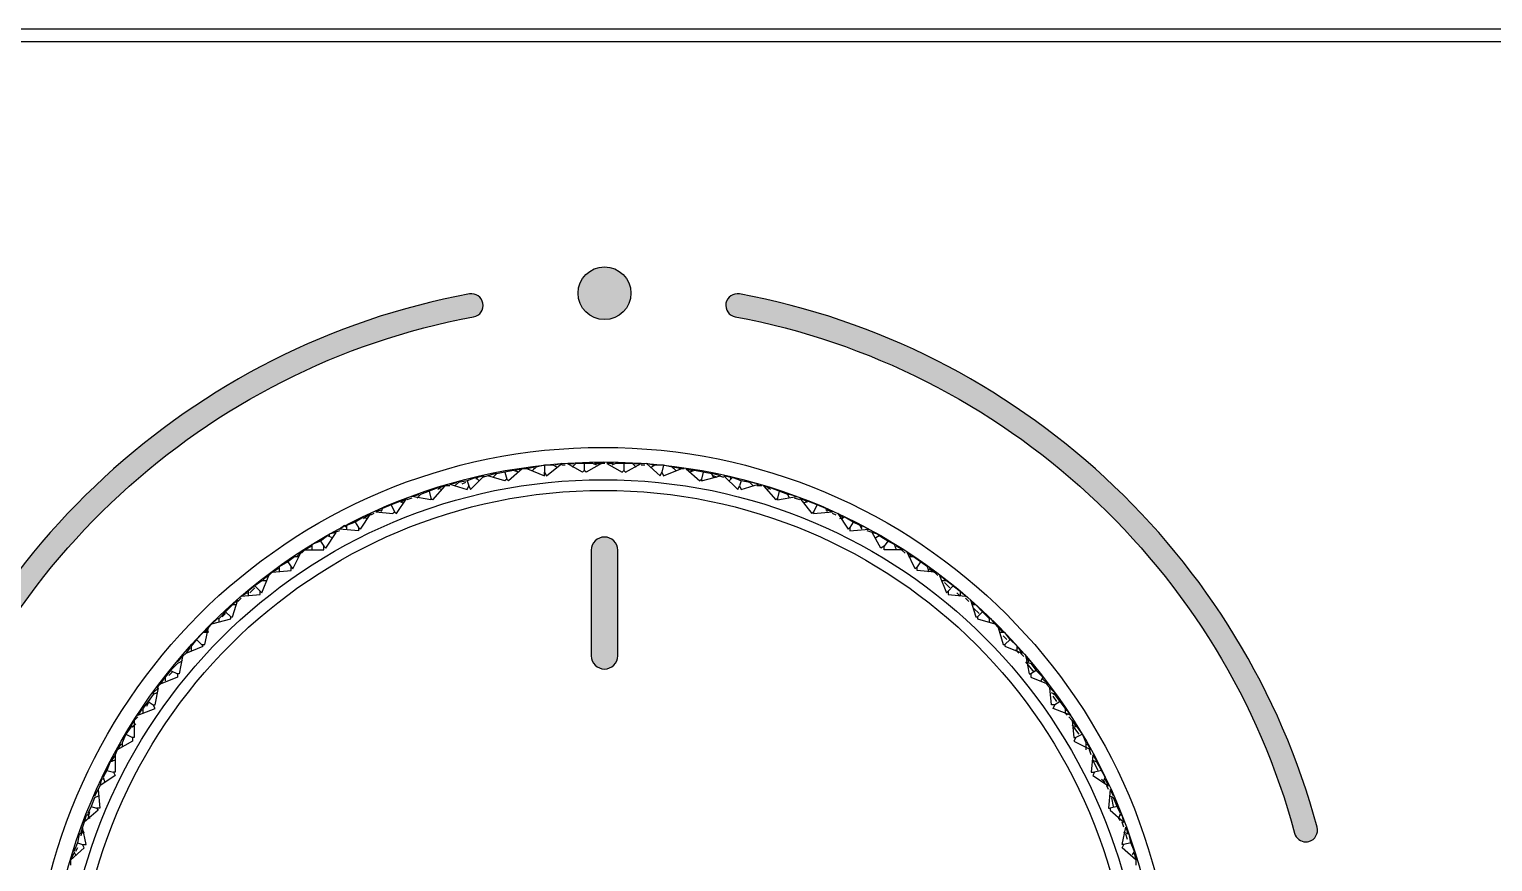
# Model space of a CAD drawing. Extents: x -1640 to -1430, y -4199 to -3902.
# Drawn here: x -1554.55 to -1529.3, y -3999.81 to -3985.44 of the extents above; entities that cross this region are included whole.
import ezdxf

# ---------------------------------------------------------------- set-up
doc = ezdxf.new("R2010")
doc.units = 0
doc.header["$LTSCALE"] = 7
doc.layers.add('D', color=2, linetype='CONTINUOUS')
doc.layers.add('DWG', color=7, linetype='CONTINUOUS')

msp = doc.modelspace()

# ---------------------------------------------------------------- hatches: boundary and pattern name
at = {"layer": 'D'}
h = msp.add_hatch(color=256, dxfattribs=at)
h.dxf.hatch_style = 2
edge = h.paths.add_edge_path()
edge.add_spline(control_points=[(-1544.169, -3989.999), (-1544.169, -3989.748), (-1544.373, -3989.544), (-1544.624, -3989.544), (-1544.876, -3989.544), (-1545.08, -3989.748), (-1545.08, -3989.999), (-1545.08, -3990.251), (-1544.876, -3990.455), (-1544.624, -3990.455), (-1544.373, -3990.455), (-1544.169, -3990.251), (-1544.169, -3989.999), (-1544.169, -3989.999), (-1544.169, -3989.999), (-1544.169, -3989.999)], knot_values=[0, 0, 0, 0, 1, 1, 1, 2, 2, 2, 3, 3, 3, 4, 4, 4, 5, 5, 5, 5], degree=3, periodic=0)
h = msp.add_hatch(color=256, dxfattribs=at)
h.dxf.hatch_style = 2
edge = h.paths.add_edge_path()
edge.add_spline(control_points=[(-1556.727, -3999.468), (-1556.744, -3999.468), (-1556.761, -3999.465), (-1556.779, -3999.461), (-1556.886, -3999.432), (-1556.95, -3999.322), (-1556.921, -3999.214), (-1555.655, -3994.509), (-1551.743, -3990.897), (-1546.955, -3990.011), (-1546.846, -3989.991), (-1546.741, -3990.063), (-1546.721, -3990.172), (-1546.701, -3990.281), (-1546.773, -3990.386), (-1546.882, -3990.406), (-1551.519, -3991.264), (-1555.307, -3994.763), (-1556.533, -3999.319), (-1556.557, -3999.409), (-1556.638, -3999.468), (-1556.727, -3999.468)], knot_values=[0, 0, 0, 0, 1, 1, 1, 2, 2, 2, 3, 3, 3, 4, 4, 4, 5, 5, 5, 6, 6, 6, 7, 7, 7, 7], degree=3, periodic=0)
h = msp.add_hatch(color=256, dxfattribs=at)
h.dxf.hatch_style = 2
edge = h.paths.add_edge_path()
edge.add_spline(control_points=[(-1532.522, -3999.468), (-1532.611, -3999.468), (-1532.692, -3999.409), (-1532.716, -3999.319), (-1533.942, -3994.763), (-1537.73, -3991.264), (-1542.367, -3990.407), (-1542.476, -3990.386), (-1542.548, -3990.281), (-1542.528, -3990.172), (-1542.507, -3990.063), (-1542.403, -3989.991), (-1542.293, -3990.011), (-1537.505, -3990.897), (-1533.594, -3994.51), (-1532.328, -3999.215), (-1532.299, -3999.322), (-1532.363, -3999.432), (-1532.47, -3999.461), (-1532.487, -3999.466), (-1532.505, -3999.468), (-1532.522, -3999.468)], knot_values=[0, 0, 0, 0, 1, 1, 1, 2, 2, 2, 3, 3, 3, 4, 4, 4, 5, 5, 5, 6, 6, 6, 7, 7, 7, 7], degree=3, periodic=0)
h = msp.add_hatch(color=256, dxfattribs=at)
h.dxf.hatch_style = 2
edge = h.paths.add_edge_path()
edge.add_spline(control_points=[(-1544.852, -3994.435), (-1544.852, -3994.309), (-1544.75, -3994.207), (-1544.624, -3994.207), (-1544.498, -3994.207), (-1544.396, -3994.309), (-1544.396, -3994.435), (-1544.396, -3995.042), (-1544.396, -3995.65), (-1544.396, -3996.257), (-1544.396, -3996.383), (-1544.498, -3996.485), (-1544.624, -3996.485), (-1544.75, -3996.485), (-1544.852, -3996.383), (-1544.852, -3996.257), (-1544.852, -3995.65), (-1544.852, -3995.042), (-1544.852, -3994.435)], knot_values=[0, 0, 0, 0, 1, 1, 1, 2, 2, 2, 3, 3, 3, 4, 4, 4, 5, 5, 5, 6, 6, 6, 6], degree=3, periodic=0)

# ---------------------------------------------------------------- linework, layer by layer
for points, knots in [([(-1544.169, -3989.999), (-1544.169, -3989.748), (-1544.373, -3989.544), (-1544.624, -3989.544), (-1544.876, -3989.544), (-1545.08, -3989.748), (-1545.08, -3989.999), (-1545.08, -3990.251), (-1544.876, -3990.455), (-1544.624, -3990.455), (-1544.373, -3990.455), (-1544.169, -3990.251), (-1544.169, -3989.999), (-1544.169, -3989.999), (-1544.169, -3989.999), (-1544.169, -3989.999)], [0, 0, 0, 0, 1, 1, 1, 2, 2, 2, 3, 3, 3, 4, 4, 4, 5, 5, 5, 5]), ([(-1556.727, -3999.468), (-1556.744, -3999.468), (-1556.761, -3999.465), (-1556.779, -3999.461), (-1556.886, -3999.432), (-1556.95, -3999.322), (-1556.921, -3999.214), (-1555.655, -3994.509), (-1551.743, -3990.897), (-1546.955, -3990.011), (-1546.846, -3989.991), (-1546.741, -3990.063), (-1546.721, -3990.172), (-1546.701, -3990.281), (-1546.773, -3990.386), (-1546.882, -3990.406), (-1551.519, -3991.264), (-1555.307, -3994.763), (-1556.533, -3999.319), (-1556.557, -3999.409), (-1556.638, -3999.468), (-1556.727, -3999.468)], [0, 0, 0, 0, 1, 1, 1, 2, 2, 2, 3, 3, 3, 4, 4, 4, 5, 5, 5, 6, 6, 6, 7, 7, 7, 7]), ([(-1532.522, -3999.468), (-1532.611, -3999.468), (-1532.692, -3999.409), (-1532.716, -3999.319), (-1533.942, -3994.763), (-1537.73, -3991.264), (-1542.367, -3990.407), (-1542.476, -3990.386), (-1542.548, -3990.281), (-1542.528, -3990.172), (-1542.507, -3990.063), (-1542.403, -3989.991), (-1542.293, -3990.011), (-1537.505, -3990.897), (-1533.594, -3994.51), (-1532.328, -3999.215), (-1532.299, -3999.322), (-1532.363, -3999.432), (-1532.47, -3999.461), (-1532.487, -3999.466), (-1532.505, -3999.468), (-1532.522, -3999.468)], [0, 0, 0, 0, 1, 1, 1, 2, 2, 2, 3, 3, 3, 4, 4, 4, 5, 5, 5, 6, 6, 6, 7, 7, 7, 7]), ([(-1544.852, -3994.435), (-1544.852, -3994.309), (-1544.75, -3994.207), (-1544.624, -3994.207), (-1544.498, -3994.207), (-1544.396, -3994.309), (-1544.396, -3994.435), (-1544.396, -3995.042), (-1544.396, -3995.65), (-1544.396, -3996.257), (-1544.396, -3996.383), (-1544.498, -3996.485), (-1544.624, -3996.485), (-1544.75, -3996.485), (-1544.852, -3996.383), (-1544.852, -3996.257), (-1544.852, -3995.65), (-1544.852, -3995.042), (-1544.852, -3994.435)], [0, 0, 0, 0, 1, 1, 1, 2, 2, 2, 3, 3, 3, 4, 4, 4, 5, 5, 5, 6, 6, 6, 6])]:
    msp.add_open_spline(points, degree=3, knots=knots, dxfattribs=at)
at = {"layer": 'DWG'}
for points in [[(-1562.852, -3985.651), (-1489.965, -3985.651), (-1489.965, -3985.442), (-1562.852, -3985.442)], [(-1544.11, -3992.939), (-1543.991, -3992.939)], [(-1547.948, -3993.505), (-1547.829, -3993.475)], [(-1547.293, -3993.296), (-1547.174, -3993.267)], [(-1548.126, -3993.594), (-1548.037, -3993.534)], [(-1539.588, -3994.367), (-1539.469, -3994.427)]]:
    msp.add_lwpolyline(points, close=True, dxfattribs=at)
for points in [[(-1545.835, -3993.029), (-1545.835, -3992.999), (-1545.954, -3993.029), (-1546.044, -3993.029), (-1546.163, -3993.058)], [(-1545.954, -3993.029), (-1545.657, -3993.148), (-1545.657, -3993.088), (-1545.627, -3993.148), (-1545.359, -3992.939), (-1545.478, -3992.969)], [(-1545.657, -3992.969), (-1545.806, -3992.999), (-1545.865, -3993.058)], [(-1545.449, -3992.999), (-1545.508, -3992.969), (-1545.657, -3992.969), (-1545.657, -3993.088)], [(-1545.3, -3992.969), (-1545.359, -3992.969)], [(-1544.616, -3992.939), (-1544.675, -3992.939), (-1544.794, -3992.939), (-1544.675, -3992.939), (-1544.943, -3993.088), (-1544.973, -3993.058), (-1545.002, -3993.088), (-1545.27, -3992.939), (-1545.151, -3992.939)], [(-1544.973, -3992.939), (-1545.121, -3992.939), (-1545.181, -3992.999)], [(-1544.764, -3992.969), (-1544.824, -3992.939), (-1544.973, -3992.939), (-1544.973, -3993.058)], [(-1544.467, -3992.939), (-1544.586, -3992.939), (-1544.318, -3993.088), (-1544.288, -3993.058), (-1544.259, -3993.088), (-1543.991, -3992.939)], [(-1544.288, -3992.939), (-1544.437, -3992.939), (-1544.497, -3992.969)], [(-1544.08, -3992.999), (-1544.14, -3992.939), (-1544.288, -3992.939), (-1544.288, -3993.058)], [(-1543.931, -3992.969), (-1543.991, -3992.969)], [(-1543.783, -3992.969), (-1543.902, -3992.939), (-1543.664, -3993.148), (-1543.634, -3993.088), (-1543.604, -3993.148), (-1543.307, -3993.029), (-1543.426, -3992.999), (-1543.426, -3993.029)], [(-1543.604, -3992.969), (-1543.753, -3992.969), (-1543.812, -3992.999)], [(-1543.396, -3993.058), (-1543.455, -3992.999), (-1543.604, -3992.969), (-1543.634, -3993.088)], [(-1547.293, -3993.296), (-1546.996, -3993.386), (-1546.966, -3993.326), (-1546.936, -3993.386), (-1546.698, -3993.148), (-1546.817, -3993.177), (-1546.847, -3993.207)], [(-1546.996, -3993.237), (-1547.144, -3993.267), (-1547.204, -3993.326)], [(-1546.787, -3993.237), (-1546.847, -3993.177), (-1546.996, -3993.237), (-1546.966, -3993.326)], [(-1546.49, -3993.118), (-1546.52, -3993.118), (-1546.639, -3993.148), (-1546.728, -3993.177)], [(-1546.044, -3993.029), (-1546.282, -3993.237), (-1546.311, -3993.207), (-1546.341, -3993.237), (-1546.639, -3993.148)], [(-1546.341, -3993.088), (-1546.49, -3993.118), (-1546.549, -3993.177)], [(-1546.103, -3993.088), (-1546.192, -3993.058), (-1546.341, -3993.088), (-1546.311, -3993.207)], [(-1543.247, -3993.029), (-1543.336, -3993.029)], [(-1543.098, -3993.058), (-1543.128, -3993.058), (-1543.217, -3993.029), (-1542.979, -3993.237), (-1542.95, -3993.207), (-1542.95, -3993.237), (-1542.622, -3993.148), (-1542.741, -3993.118), (-1542.771, -3993.118)], [(-1542.92, -3993.088), (-1543.069, -3993.058), (-1543.158, -3993.088)], [(-1542.741, -3993.177), (-1542.771, -3993.118), (-1542.92, -3993.088), (-1542.95, -3993.207)], [(-1542.682, -3993.177), (-1542.741, -3993.148)], [(-1542.563, -3993.177), (-1542.652, -3993.148)], [(-1542.444, -3993.207), (-1542.444, -3993.177), (-1542.563, -3993.148), (-1542.325, -3993.386), (-1542.295, -3993.326), (-1542.265, -3993.386), (-1541.968, -3993.296), (-1542.087, -3993.267)], [(-1542.265, -3993.237), (-1542.414, -3993.177), (-1542.474, -3993.237)], [(-1542.057, -3993.326), (-1542.117, -3993.267), (-1542.265, -3993.237), (-1542.295, -3993.326)], [(-1547.382, -3993.326), (-1547.591, -3993.564), (-1547.62, -3993.534), (-1547.62, -3993.564), (-1547.948, -3993.505)], [(-1547.501, -3993.356), (-1547.65, -3993.415), (-1547.799, -3993.475), (-1547.858, -3993.534)], [(-1547.442, -3993.386), (-1547.501, -3993.356), (-1547.65, -3993.415), (-1547.62, -3993.534)], [(-1547.293, -3993.326), (-1547.382, -3993.326), (-1547.472, -3993.356), (-1547.501, -3993.386)], [(-1547.025, -3993.267), (-1547.085, -3993.296)], [(-1541.908, -3993.326), (-1541.998, -3993.326)], [(-1541.76, -3993.386), (-1541.789, -3993.356), (-1541.879, -3993.326), (-1541.67, -3993.564), (-1541.641, -3993.534), (-1541.641, -3993.564), (-1541.313, -3993.505), (-1541.432, -3993.475), (-1541.462, -3993.475)], [(-1541.611, -3993.415), (-1541.76, -3993.356), (-1541.819, -3993.386)], [(-1541.432, -3993.534), (-1541.462, -3993.475), (-1541.611, -3993.415), (-1541.641, -3993.534)], [(-1548.453, -3993.743), (-1548.483, -3993.743), (-1548.572, -3993.772), (-1548.275, -3993.802), (-1548.245, -3993.772), (-1548.215, -3993.802), (-1548.037, -3993.534)], [(-1548.305, -3993.653), (-1548.453, -3993.713), (-1548.483, -3993.772)], [(-1548.096, -3993.624), (-1548.156, -3993.594), (-1548.305, -3993.653), (-1548.245, -3993.772)], [(-1547.948, -3993.534), (-1548.037, -3993.564)], [(-1541.254, -3993.564), (-1541.343, -3993.534)], [(-1541.135, -3993.594), (-1541.254, -3993.534), (-1541.046, -3993.802), (-1541.016, -3993.772), (-1541.016, -3993.802), (-1540.689, -3993.772), (-1540.778, -3993.743), (-1540.808, -3993.743)], [(-1540.956, -3993.653), (-1541.105, -3993.594), (-1541.194, -3993.624)], [(-1540.778, -3993.772), (-1540.808, -3993.713), (-1540.956, -3993.653), (-1541.016, -3993.772)], [(-1548.662, -3993.802), (-1548.84, -3994.07), (-1548.87, -3994.04), (-1548.87, -3994.1), (-1549.197, -3994.07)], [(-1549.108, -3994.01), (-1549.197, -3994.07), (-1549.108, -3994.01), (-1549.078, -3994.04)], [(-1548.929, -3993.951), (-1549.078, -3994.01), (-1549.078, -3994.07)], [(-1548.721, -3993.891), (-1548.781, -3993.862), (-1548.929, -3993.951), (-1548.87, -3994.04)], [(-1548.781, -3993.891), (-1548.751, -3993.862), (-1548.662, -3993.802), (-1548.751, -3993.862)], [(-1548.602, -3993.802), (-1548.662, -3993.832)], [(-1540.629, -3993.832), (-1540.689, -3993.802)], [(-1540.51, -3993.891), (-1540.51, -3993.862), (-1540.599, -3993.802), (-1540.421, -3994.07), (-1540.391, -3994.04), (-1540.391, -3994.1), (-1540.064, -3994.07)], [(-1540.332, -3993.951), (-1540.48, -3993.862), (-1540.57, -3993.891)], [(-1540.183, -3994.07), (-1540.213, -3994.01), (-1540.332, -3993.951), (-1540.391, -3994.04)], [(-1540.183, -3994.04), (-1540.183, -3994.01), (-1540.064, -3994.07), (-1540.183, -3994.01)], [(-1549.792, -3994.427), (-1549.465, -3994.427), (-1549.465, -3994.367), (-1549.435, -3994.397), (-1549.257, -3994.129), (-1549.376, -3994.159), (-1549.376, -3994.189)], [(-1549.316, -3994.219), (-1549.405, -3994.189), (-1549.524, -3994.278), (-1549.465, -3994.367)], [(-1549.197, -3994.1), (-1549.286, -3994.129)], [(-1539.885, -3994.189), (-1539.915, -3994.159), (-1540.004, -3994.129), (-1540.094, -3994.1)], [(-1539.469, -3994.427), (-1539.796, -3994.427), (-1539.796, -3994.367), (-1539.856, -3994.397), (-1540.004, -3994.129)], [(-1539.737, -3994.278), (-1539.885, -3994.189), (-1539.945, -3994.219)], [(-1550.238, -3994.754), (-1550.268, -3994.754), (-1550.357, -3994.814), (-1550.03, -3994.784), (-1550.03, -3994.724), (-1550, -3994.754), (-1549.852, -3994.457), (-1549.941, -3994.546)], [(-1549.673, -3994.367), (-1549.792, -3994.427), (-1549.852, -3994.486)], [(-1549.524, -3994.278), (-1549.673, -3994.338), (-1549.673, -3994.427)], [(-1539.588, -3994.427), (-1539.618, -3994.338), (-1539.737, -3994.278), (-1539.796, -3994.367)], [(-1539.439, -3994.486), (-1539.499, -3994.427)], [(-1538.874, -3994.873), (-1538.933, -3994.814), (-1539.023, -3994.754), (-1538.933, -3994.814), (-1539.231, -3994.784), (-1539.231, -3994.724), (-1539.261, -3994.754), (-1539.409, -3994.457), (-1539.32, -3994.546)], [(-1550.268, -3994.754), (-1550.357, -3994.814), (-1550.268, -3994.754), (-1550.357, -3994.814), (-1550.417, -3994.873), (-1550.506, -3994.933)], [(-1550.09, -3994.635), (-1550.238, -3994.724), (-1550.238, -3994.814)], [(-1549.911, -3994.546), (-1549.971, -3994.546), (-1550.09, -3994.635), (-1550.03, -3994.724)], [(-1539.171, -3994.635), (-1539.29, -3994.546), (-1539.38, -3994.546)], [(-1539.023, -3994.814), (-1539.052, -3994.724), (-1539.171, -3994.635), (-1539.231, -3994.724)], [(-1550.893, -3995.23), (-1550.566, -3995.2), (-1550.566, -3995.141), (-1550.536, -3995.171), (-1550.417, -3994.873), (-1550.506, -3994.933), (-1550.506, -3994.962)], [(-1550.447, -3994.962), (-1550.536, -3994.962), (-1550.655, -3995.052), (-1550.566, -3995.141)], [(-1538.755, -3994.962), (-1538.755, -3994.933), (-1538.844, -3994.873), (-1538.725, -3995.171), (-1538.695, -3995.141), (-1538.695, -3995.2), (-1538.398, -3995.23), (-1538.457, -3995.171), (-1538.487, -3995.171)], [(-1538.606, -3995.052), (-1538.725, -3994.962), (-1538.814, -3994.962)], [(-1538.666, -3995.081), (-1538.755, -3994.992)], [(-1550.893, -3995.26), (-1550.952, -3995.319)], [(-1550.804, -3995.171), (-1550.893, -3995.23), (-1550.804, -3995.171), (-1550.774, -3995.171)], [(-1550.655, -3995.052), (-1550.774, -3995.141), (-1550.774, -3995.23)], [(-1550.655, -3995.081), (-1550.744, -3995.171)], [(-1538.695, -3995.141), (-1538.606, -3995.052), (-1538.487, -3995.141), (-1538.487, -3995.23), (-1538.547, -3995.171)], [(-1538.338, -3995.319), (-1538.398, -3995.26)], [(-1551.399, -3995.706), (-1551.071, -3995.617), (-1551.071, -3995.587), (-1551.042, -3995.587), (-1550.952, -3995.29), (-1551.042, -3995.379), (-1551.161, -3995.498), (-1551.28, -3995.617), (-1551.28, -3995.676)], [(-1550.982, -3995.379), (-1551.042, -3995.379), (-1551.161, -3995.498), (-1551.071, -3995.587)], [(-1538.249, -3995.379), (-1538.309, -3995.29), (-1538.219, -3995.587), (-1538.19, -3995.587), (-1538.19, -3995.617), (-1537.892, -3995.706), (-1537.952, -3995.617), (-1537.981, -3995.617)], [(-1538.1, -3995.498), (-1538.219, -3995.379), (-1538.279, -3995.379)], [(-1538.16, -3995.528), (-1538.249, -3995.438)], [(-1537.981, -3995.676), (-1537.981, -3995.617), (-1538.1, -3995.498), (-1538.19, -3995.587)], [(-1551.756, -3996.123), (-1551.785, -3996.123), (-1551.845, -3996.212), (-1551.547, -3996.093), (-1551.577, -3996.063), (-1551.518, -3996.063), (-1551.458, -3995.766)], [(-1551.28, -3995.617), (-1551.309, -3995.617), (-1551.399, -3995.706), (-1551.458, -3995.766), (-1551.518, -3995.855)], [(-1551.161, -3995.528), (-1551.22, -3995.587)], [(-1537.743, -3995.855), (-1537.833, -3995.766), (-1537.892, -3995.706), (-1537.952, -3995.617)], [(-1537.833, -3995.766), (-1537.743, -3996.063), (-1537.714, -3996.063), (-1537.714, -3996.093), (-1537.416, -3996.212), (-1537.476, -3996.123), (-1537.505, -3996.123)], [(-1551.666, -3995.974), (-1551.756, -3996.093), (-1551.756, -3996.182)], [(-1551.458, -3995.855), (-1551.547, -3995.855), (-1551.666, -3995.974), (-1551.577, -3996.063)], [(-1551.458, -3995.825), (-1551.488, -3995.855)], [(-1537.624, -3995.974), (-1537.714, -3995.855), (-1537.803, -3995.855)], [(-1537.684, -3995.974), (-1537.743, -3995.914)], [(-1537.505, -3996.182), (-1537.505, -3996.093), (-1537.624, -3995.974), (-1537.714, -3996.063)], [(-1551.904, -3996.271), (-1551.964, -3996.569), (-1551.994, -3996.569), (-1551.994, -3996.628), (-1552.291, -3996.747)], [(-1551.785, -3996.123), (-1551.845, -3996.212), (-1551.904, -3996.271), (-1551.994, -3996.361), (-1551.904, -3996.271), (-1551.994, -3996.361)], [(-1537.476, -3996.212), (-1537.535, -3996.152)], [(-1537.386, -3996.271), (-1537.446, -3996.212)], [(-1537.297, -3996.361), (-1537.357, -3996.271), (-1537.297, -3996.569), (-1537.267, -3996.569), (-1537.267, -3996.628), (-1536.97, -3996.747), (-1537.059, -3996.658), (-1537.059, -3996.628)], [(-1552.113, -3996.509), (-1552.202, -3996.628), (-1552.202, -3996.688)], [(-1551.904, -3996.331), (-1551.934, -3996.361), (-1551.994, -3996.39), (-1552.113, -3996.509), (-1551.994, -3996.569)], [(-1537.208, -3996.539), (-1537.357, -3996.361), (-1537.267, -3996.39), (-1537.178, -3996.509)], [(-1537.089, -3996.688), (-1537.059, -3996.628), (-1537.178, -3996.509), (-1537.267, -3996.569)], [(-1552.202, -3996.628), (-1552.232, -3996.658), (-1552.291, -3996.747), (-1552.351, -3996.807)], [(-1552.083, -3996.539), (-1552.142, -3996.599)], [(-1536.881, -3996.926), (-1536.851, -3996.896), (-1536.94, -3996.807), (-1537, -3996.747)], [(-1552.589, -3997.194), (-1552.618, -3997.194), (-1552.678, -3997.283), (-1552.38, -3997.164), (-1552.41, -3997.104), (-1552.38, -3997.104), (-1552.321, -3996.807), (-1552.41, -3996.896), (-1552.41, -3996.926)], [(-1552.351, -3996.896), (-1552.41, -3996.926), (-1552.499, -3997.045), (-1552.41, -3997.104)], [(-1536.583, -3997.283), (-1536.881, -3997.164), (-1536.851, -3997.104), (-1536.91, -3997.104), (-1536.94, -3996.807)], [(-1536.762, -3997.045), (-1536.851, -3996.926), (-1536.91, -3996.896)], [(-1536.821, -3997.045), (-1536.881, -3996.956)], [(-1552.499, -3997.045), (-1552.589, -3997.164), (-1552.589, -3997.253)], [(-1552.499, -3997.075), (-1552.529, -3997.134)], [(-1536.643, -3997.283), (-1536.672, -3997.253), (-1536.672, -3997.164), (-1536.762, -3997.045), (-1536.851, -3997.104)], [(-1536.672, -3997.194), (-1536.643, -3997.194), (-1536.583, -3997.283), (-1536.643, -3997.194)], [(-1552.708, -3997.432), (-1552.767, -3997.491), (-1552.797, -3997.461), (-1552.737, -3997.372), (-1552.737, -3997.67), (-1552.767, -3997.67), (-1552.767, -3997.729), (-1553.035, -3997.878)], [(-1552.737, -3997.461), (-1552.797, -3997.491), (-1552.886, -3997.61), (-1552.767, -3997.67)], [(-1552.678, -3997.313), (-1552.737, -3997.372), (-1552.797, -3997.461)], [(-1536.494, -3997.491), (-1536.494, -3997.461), (-1536.553, -3997.372), (-1536.613, -3997.313)], [(-1536.553, -3997.372), (-1536.524, -3997.67), (-1536.494, -3997.67), (-1536.524, -3997.729), (-1536.226, -3997.878), (-1536.286, -3997.789), (-1536.315, -3997.789)], [(-1536.375, -3997.61), (-1536.464, -3997.491), (-1536.553, -3997.461)], [(-1536.434, -3997.61), (-1536.524, -3997.491)], [(-1552.946, -3997.789), (-1552.975, -3997.789), (-1553.035, -3997.878), (-1553.065, -3997.967), (-1553.124, -3998.056), (-1553.124, -3998.086)], [(-1552.886, -3997.61), (-1552.946, -3997.759), (-1552.946, -3997.818)], [(-1536.315, -3997.878), (-1536.315, -3997.818), (-1536.315, -3997.759), (-1536.375, -3997.61), (-1536.494, -3997.67)], [(-1553.065, -3997.967), (-1553.065, -3998.265), (-1553.094, -3998.265), (-1553.065, -3998.324), (-1553.332, -3998.503)], [(-1536.226, -3997.967), (-1536.256, -3997.878)], [(-1536.137, -3998.086), (-1536.137, -3998.056), (-1536.196, -3997.967), (-1536.226, -3998.265), (-1536.167, -3998.265), (-1536.196, -3998.324), (-1535.929, -3998.503), (-1535.988, -3998.384)], [(-1553.213, -3998.235), (-1553.273, -3998.354), (-1553.243, -3998.443)], [(-1553.065, -3998.056), (-1553.154, -3998.086), (-1553.213, -3998.235), (-1553.094, -3998.265)], [(-1536.107, -3998.235), (-1536.196, -3998.056), (-1536.137, -3998.086), (-1536.048, -3998.235)], [(-1536.018, -3998.443), (-1535.988, -3998.354), (-1536.048, -3998.235), (-1536.167, -3998.265)], [(-1553.273, -3998.384), (-1553.303, -3998.384), (-1553.332, -3998.503), (-1553.362, -3998.562), (-1553.422, -3998.681), (-1553.362, -3998.562), (-1553.332, -3998.889), (-1553.392, -3998.889), (-1553.362, -3998.919), (-1553.6, -3999.127)], [(-1535.988, -3998.443), (-1536.048, -3998.384)], [(-1535.929, -3998.562), (-1535.958, -3998.503)], [(-1553.362, -3998.681), (-1553.422, -3998.711), (-1553.481, -3998.86), (-1553.392, -3998.889)], [(-1535.839, -3998.681), (-1535.899, -3998.562), (-1535.929, -3998.889), (-1535.899, -3998.889), (-1535.899, -3998.919), (-1535.661, -3999.127), (-1535.691, -3999.008), (-1535.72, -3999.008)], [(-1535.78, -3998.86), (-1535.839, -3998.711), (-1535.899, -3998.681)], [(-1535.839, -3998.86), (-1535.869, -3998.711)], [(-1553.541, -3999.008), (-1553.57, -3999.008), (-1553.6, -3999.127), (-1553.63, -3999.217), (-1553.66, -3999.306)], [(-1553.481, -3998.86), (-1553.541, -3998.979), (-1553.511, -3999.068)], [(-1553.511, -3998.949), (-1553.541, -3999.068)], [(-1535.72, -3999.098), (-1535.75, -3999.068), (-1535.72, -3998.979), (-1535.78, -3998.86), (-1535.899, -3998.889)], [(-1553.838, -3999.782), (-1553.6, -3999.574), (-1553.63, -3999.514), (-1553.57, -3999.514), (-1553.63, -3999.217), (-1553.66, -3999.306), (-1553.66, -3999.336)], [(-1553.6, -3999.306), (-1553.689, -3999.336), (-1553.719, -3999.484), (-1553.63, -3999.514)], [(-1553.63, -3999.246), (-1553.66, -3999.365)], [(-1535.661, -3999.217), (-1535.691, -3999.127)], [(-1535.453, -3999.871), (-1535.453, -3999.782), (-1535.482, -3999.663), (-1535.453, -3999.782), (-1535.691, -3999.574), (-1535.661, -3999.514), (-1535.691, -3999.514), (-1535.631, -3999.217), (-1535.601, -3999.306), (-1535.601, -3999.336)], [(-1535.542, -3999.484), (-1535.572, -3999.336), (-1535.661, -3999.306)], [(-1553.689, -3999.336), (-1553.719, -3999.484), (-1553.779, -3999.633), (-1553.749, -3999.693)], [(-1535.512, -3999.693), (-1535.482, -3999.633), (-1535.542, -3999.484), (-1535.661, -3999.514)], [(-1535.601, -3999.425), (-1535.631, -3999.336)], [(-1553.779, -3999.663), (-1553.838, -3999.782), (-1553.838, -3999.871)], [(-1553.719, -3999.574), (-1553.749, -3999.633)]]:
    msp.add_lwpolyline(points, dxfattribs=at)
for centre, radius in [((-1544.651, -4002.512), 9.853), ((-1544.637, -4002.512), 9.601), ((-1544.646, -4002.53), 9.313), ((-1544.644, -4002.503), 9.102)]:
    msp.add_circle(centre, radius, dxfattribs=at)

doc.saveas('drawing.dxf')
